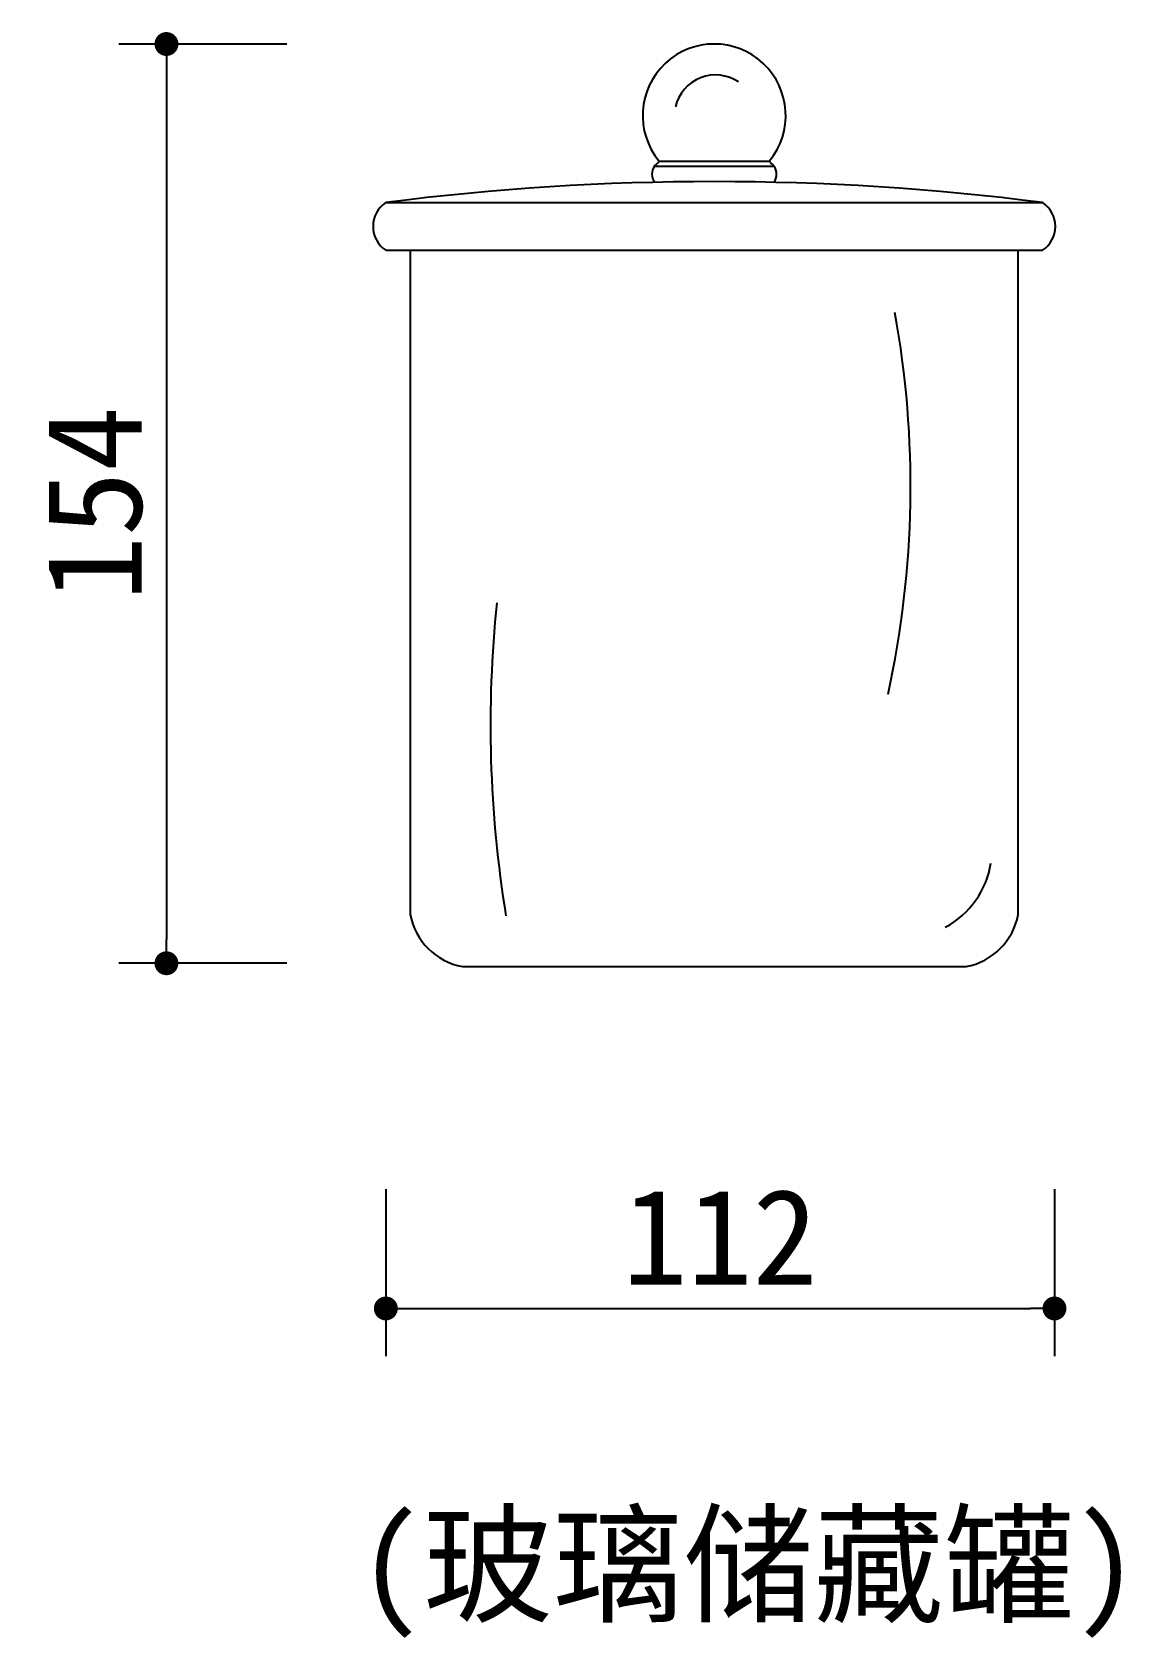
# Model space of a CAD drawing. Extents: x 973 to 1155, y 266 to 535.
import ezdxf

# ---------------------------------------------------------------- set-up
doc = ezdxf.new("R2010")
doc.units = 0
doc.header["$MEASUREMENT"] = 0
doc.layers.get('0').update_dxf_attribs({"linetype": 'CONTINUOUS'})
doc.layers.get('DEFPOINTS').update_dxf_attribs({"linetype": 'CONTINUOUS'})
for name, color, linetype in [('3', 3, 'CONTINUOUS'), ('7', 7, 'CONTINUOUS'), ('DIM', 3, 'CONTINUOUS'), ('TEXT', 3, 'CONTINUOUS')]:
    doc.layers.add(name, color=color, linetype=linetype)
doc.styles.add('HZ', font='simfang.ttf')
doc.dimstyles.new('BOOK', dxfattribs={"dimscale": 8, "dimtxt": 2, "dimasz": 0.5, "dimexe": 1, "dimexo": 1, "dimgap": 0.5, "dimtad": 1, "dimdec": 0, "dimtxsty": 'HZ', "dimblk1": 'DOT', "dimblk2": 'DOT', "dimsah": 1, "dimcen": 0, "dimazin": 3, "dimtfac": 0.5, "dimtdec": 0, "dimtmove": 0, "dimatfit": 3, "dimtolj": 1, "dimtzin": 0})

# ---------------------------------------------------------------- blocks, each defined once
blk = doc.blocks.new('_DOT')
at = {"color": 0, "linetype": 'BYBLOCK'}
blk.add_line((-0.5, 0), (-1, 0), dxfattribs=at)
at = {"color": 0, "linetype": 'BYBLOCK', "const_width": 0.5}
blk.add_lwpolyline([(-0.25, 0, 1), (0.25, 0, 1)], format="xyb", close=True, dxfattribs=at)
blk = doc.blocks.new('*D1')
at = {"color": 0, "linetype": 'BYBLOCK'}
for p, q in [((1935.36, 522.67), (1935.36, 494.67)), ((2047.36, 522.67), (2047.36, 494.67)), ((1939.36, 502.67), (2043.36, 502.67))]:
    blk.add_line(p, q, dxfattribs=at)
at = {"layer": 'DEFPOINTS', "color": 0, "linetype": 'BYBLOCK'}
for p in [(1935.36, 530.67), (2047.36, 530.67), (2047.36, 502.67)]:
    blk.add_point(p, dxfattribs=at)
at = {"color": 0, "linetype": 'BYBLOCK', "xscale": 4, "yscale": 4, "zscale": 4, "rotation": 180}
blk.add_blockref('_DOT', (1935.36, 502.67), dxfattribs=at)
at = {"color": 0, "linetype": 'BYBLOCK', "xscale": 4, "yscale": 4, "zscale": 4}
blk.add_blockref('_DOT', (2047.36, 502.67), dxfattribs=at)
at = {"color": 0, "linetype": 'BYBLOCK', "insert": (1991.36, 514.67), "char_height": 16, "attachment_point": 5, "style": 'HZ'}
blk.add_mtext('\\A1;112', dxfattribs=at)
blk = doc.blocks.new('*D0')
at = {"color": 0, "linetype": 'BYBLOCK'}
for p, q in [((1918.78, 714.5), (1890.61, 714.5)), ((1898.61, 710.5), (1898.61, 564.5)), ((1918.78, 560.5), (1890.61, 560.5))]:
    blk.add_line(p, q, dxfattribs=at)
at = {"layer": 'DEFPOINTS', "color": 0, "linetype": 'BYBLOCK'}
for p in [(1926.78, 714.5), (1898.61, 560.5), (1926.78, 560.5)]:
    blk.add_point(p, dxfattribs=at)
at = {"color": 0, "linetype": 'BYBLOCK', "xscale": 4, "yscale": 4, "zscale": 4}
for p, rotation in [((1898.61, 714.5), 90), ((1898.61, 560.5), 270)]:
    blk.add_blockref('_DOT', p, dxfattribs=dict(at, rotation=rotation))
at = {"color": 0, "linetype": 'BYBLOCK', "insert": (1886.61, 637.5), "char_height": 16, "attachment_point": 5, "rotation": 90, "style": 'HZ'}
blk.add_mtext('\\A1;154', dxfattribs=at)

msp = doc.modelspace()

# ---------------------------------------------------------------- linework, layer by layer
at = {"layer": '3'}
for p, q in [((1077.21, 512.77), (1097.21, 512.77)), ((1032.21, 506.65), (1142.21, 506.65))]:
    msp.add_line(p, q, dxfattribs=at)
for centre, radius, start, end in [((1087.46, 521.12), 6.91, 56.1647, 166.7629), ((957.12, 459.15), 162.98, 347.6529, 10.2875), ((1247.1, 419.1), 197.37, 174.0323, 189.3147), ((1118.78, 398.44), 15, 298.3899, 350.4987)]:
    msp.add_arc(centre, radius, start, end, dxfattribs=at)
at = {"layer": '7'}
for p, q in [((1077.99, 513.59), (1096.44, 513.59)), ((1036.3, 498.65), (1138.13, 498.65))]:
    msp.add_line(p, q, dxfattribs=at)
msp.add_lwpolyline([(1138.13, 498.65), (1142.21, 498.65, 0.536169), (1142.21, 506.65, 0.06385), (1032.21, 506.65, 0.536169), (1032.21, 498.65), (1036.3, 498.65)], format="xyb", close=True, dxfattribs=at)
msp.add_lwpolyline([(1036.3, 498.65), (1036.3, 387.39, 0.309465), (1045.03, 378.65), (1129.4, 378.65, 0.309465), (1138.13, 387.39), (1138.13, 498.65)], format="xyb", dxfattribs=at)
for centre, radius, start, end in [((1087.21, 521.23), 11.98, 320.3698, 219.6302), ((1079.08, 511.41), 2.31, 143.8621, 216.1379), ((1074.32, 516.3), 4.56, 309.3772, 323.5701), ((1100.11, 516.3), 4.56, 216.4299, 230.6228), ((1095.35, 511.41), 2.31, 323.8621, 36.1379)]:
    msp.add_arc(centre, radius, start, end, dxfattribs=at)

# ---------------------------------------------------------------- texts
at = {"layer": 'TEXT', "linetype": 'BYBLOCK', "style": 'HZ'}
msp.add_text('(玻璃储藏罐)', height=16, dxfattribs=at).set_placement((1027.51, 270.46))

# ---------------------------------------------------------------- dimensions: what is measured, and where the dimension line sits
at = {"layer": 'DIM'}
dim = msp.add_linear_dim(base=(995.46, 379.2), p1=(1023.63, 533.2), p2=(1023.63, 379.2), angle=90, dimstyle='BOOK', dxfattribs=at)
dim.commit()
dim.dimension.update_dxf_attribs({"geometry": '*D0', "text_midpoint": (983.46, 456.2), "insert": (-903.15, -181.29)})
dim = msp.add_linear_dim(base=(1144.21, 321.38), p1=(1032.21, 349.38), p2=(1144.21, 349.38), dimstyle='BOOK', dxfattribs=at)
dim.commit()
dim.dimension.update_dxf_attribs({"geometry": '*D1', "text_midpoint": (1088.21, 333.38), "insert": (-903.15, -181.29)})

doc.saveas('drawing.dxf')
